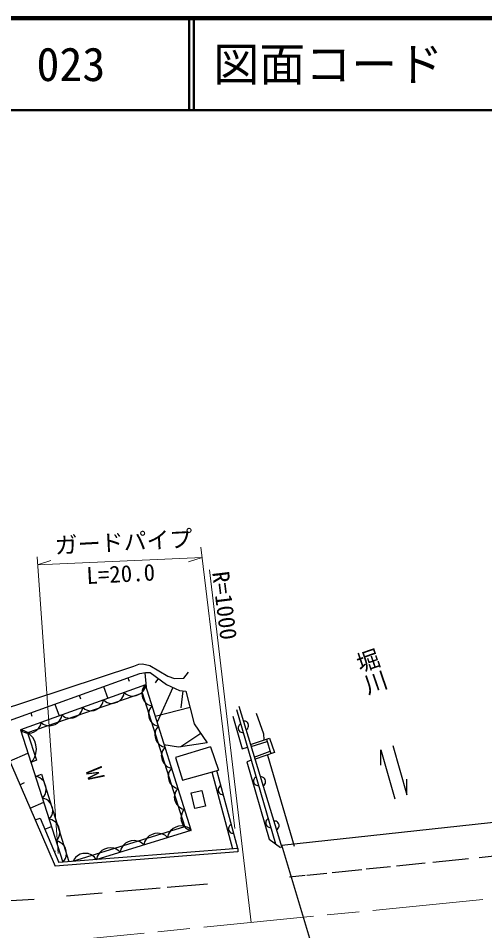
# Model space of a CAD drawing. Units: millimetres, scale not verified. Extents: x 40000 to 680000, y 20000 to 380000.
# Drawn here: x 99158 to 149910, y 280757 to 380000 of the extents above; entities that cross this region are included whole.
import ezdxf
from ezdxf.enums import TextEntityAlignment as Align

# ---------------------------------------------------------------- set-up
doc = ezdxf.new("R2010")
doc.units = ezdxf.units.MM
doc.header["$LTSCALE"] = 1000
doc.linetypes.add('CHAIN', pattern=[18.5, 12, -1.5, 3.5, -1.5])
for name, color, linetype, lineweight in [('M-BGD', 7, 'Continuous', 25), ('M-BMK', 2, 'CHAIN', 13), ('M-STR-HTXT', 7, 'Continuous', 13), ('M-STR-STR1', 1, 'Continuous', 25), ('M-STR-STRC', 7, 'Continuous', 25), ('M-TTL', 2, 'Continuous', 140), ('M-TTL-LINE', 7, 'Continuous', 50)]:
    doc.layers.add(name, color=color, linetype=linetype, lineweight=lineweight)
doc.layers.add('M-TTL-TXT', color=7, linetype='Continuous')
doc.styles.add('@ＭＳ ゴシック', font='')
doc.styles.add('ＭＳ ゴシック', font='')
doc.styles.get('@ＭＳ ゴシック').set_extended_font_data('@MS Gothic')
doc.styles.get('ＭＳ ゴシック').set_extended_font_data('MS Gothic')

msp = doc.modelspace()

# ---------------------------------------------------------------- linework, layer by layer
at = {"layer": 'M-BGD'}
for p, q in [((111748, 309550), (112273, 309744)), ((112273, 309744), (112661, 309772)), ((112661, 309772), (113490, 309606)), ((94944, 304014), (111748, 309550)), ((96555, 303033), (112387, 308753)), ((112387, 308753), (113014, 308849)), ((112942, 308801), (113076, 307254)), ((113014, 308849), (113497, 308849)), ((113490, 309606), (115426, 308444)), ((113497, 308849), (115283, 307522)), ((117168, 308223), (117666, 308887)), ((111067, 308276), (111208, 307886)), ((114390, 308186), (114050, 307729)), ((115426, 308444), (116173, 308195)), ((116173, 308195), (117168, 308223)), ((113001, 307500), (99393, 302609)), ((108429, 307323), (108898, 306025)), ((110632, 306393), (110686, 306668)), ((110686, 306668), (110912, 306483)), ((112523, 306584), (112754, 306827)), ((112641, 306883), (112590, 306566)), ((112721, 307110), (112641, 306883)), ((112815, 307290), (112721, 307110)), ((112754, 306827), (112892, 307036)), ((113001, 307500), (112815, 307290)), ((112892, 307036), (112982, 307228)), ((112982, 307228), (113039, 307514)), ((117975, 291700), (113001, 307500)), ((115990, 307196), (114254, 303429)), ((115283, 307522), (116697, 306870)), ((116697, 306870), (117397, 306798)), ((117047, 306834), (116858, 305008)), ((117397, 306798), (118314, 303250)), ((112664, 306589), (100177, 302268)), ((105790, 306370), (105930, 305982)), ((108373, 305581), (108427, 305856)), ((108427, 305856), (108644, 305679)), ((108644, 305679), (108828, 305592)), ((109936, 305633), (110191, 305776)), ((110191, 305776), (110413, 306009)), ((110413, 306009), (110545, 306209)), ((110545, 306209), (110632, 306393)), ((110912, 306483), (111104, 306393)), ((111104, 306393), (111343, 306319)), ((111343, 306319), (111676, 306280)), ((111676, 306280), (111975, 306334)), ((111975, 306334), (112257, 306436)), ((112257, 306436), (112523, 306584)), ((112590, 306566), (112631, 306276)), ((112631, 306276), (112717, 306002)), ((117296, 292093), (112664, 306589)), ((112717, 306002), (112850, 305741)), ((112850, 305741), (113074, 305510)), ((103151, 305416), (103617, 304127)), ((106028, 304585), (106115, 304770)), ((106115, 304770), (106169, 305044)), ((106169, 305044), (106386, 304867)), ((106386, 304867), (106570, 304780)), ((106570, 304780), (106799, 304710)), ((106799, 304710), (107119, 304672)), ((107119, 304672), (107406, 304724)), ((107406, 304724), (107677, 304821)), ((107677, 304821), (107932, 304964)), ((107932, 304964), (108154, 305197)), ((108154, 305197), (108286, 305397)), ((108286, 305397), (108373, 305581)), ((108828, 305592), (109058, 305522)), ((109058, 305522), (109377, 305483)), ((109377, 305483), (109665, 305536)), ((109665, 305536), (109936, 305633)), ((113074, 305510), (113269, 305370)), ((113269, 305370), (113449, 305276)), ((113453, 304837), (113377, 304620)), ((113449, 305276), (113721, 305211)), ((113543, 305010), (113453, 304837)), ((113721, 305211), (113543, 305010)), ((117856, 305024), (114065, 304044)), ((122909, 304838), (127162, 290195)), ((123158, 305172), (127837, 289817)), ((100513, 304463), (100652, 304078)), ((103637, 303573), (103769, 303774)), ((103769, 303774), (103856, 303958)), ((103856, 303958), (103910, 304232)), ((103910, 304232), (104127, 304055)), ((104127, 304055), (104311, 303968)), ((104311, 303968), (104541, 303898)), ((104541, 303898), (104860, 303860)), ((104860, 303860), (105148, 303912)), ((105148, 303912), (105419, 304009)), ((105419, 304009), (105674, 304152)), ((105674, 304152), (105896, 304385)), ((105896, 304385), (106028, 304585)), ((113377, 304620), (113328, 304315)), ((113328, 304315), (113367, 304038)), ((113367, 304038), (113450, 303775)), ((113450, 303775), (113577, 303525)), ((122503, 304097), (123504, 300553)), ((125048, 304436), (125848, 302167)), ((96555, 303033), (101001, 292804)), ((101156, 302528), (101379, 302761)), ((101379, 302761), (101511, 302962)), ((101511, 302962), (101598, 303146)), ((101598, 303146), (101652, 303420)), ((101652, 303420), (101869, 303243)), ((101869, 303243), (102053, 303156)), ((102053, 303156), (102282, 303086)), ((102282, 303086), (102602, 303048)), ((102602, 303048), (102889, 303100)), ((102889, 303100), (103160, 303198)), ((103160, 303198), (103415, 303340)), ((103415, 303340), (103637, 303573)), ((113577, 303525), (113791, 303304)), ((113791, 303304), (113978, 303170)), ((113978, 303170), (114151, 303079)), ((114226, 302807), (114132, 302627)), ((114151, 303079), (114412, 303017)), ((114412, 303017), (114226, 302807)), ((118314, 303250), (119714, 301198)), ((123085, 302872), (123080, 302745)), ((123080, 302745), (123124, 302592)), ((123114, 302985), (123085, 302872)), ((123183, 303109), (123114, 302985)), ((123262, 303194), (123183, 303109)), ((123366, 303266), (123262, 303194)), ((123774, 303562), (123647, 303566)), ((123887, 303534), (123774, 303562)), ((124012, 303468), (123887, 303534)), ((124098, 303389), (124012, 303468)), ((124042, 302682), (124120, 302769)), ((124172, 303286), (124098, 303389)), ((124120, 302769), (124187, 302894)), ((124218, 303133), (124172, 303286)), ((124187, 302894), (124215, 303007)), ((124215, 303007), (124218, 303133)), ((99393, 302609), (104016, 288226)), ((99393, 302609), (99610, 302431)), ((99819, 302495), (99398, 302593)), ((99610, 302431), (99794, 302345)), ((99794, 302345), (100024, 302274)), ((100098, 302351), (99819, 302495)), ((100024, 302274), (100343, 302236)), ((100400, 302138), (100098, 302351)), ((100177, 302268), (101158, 299302)), ((100343, 302236), (100631, 302288)), ((100747, 301783), (100400, 302138)), ((100631, 302288), (100902, 302386)), ((100953, 301383), (100747, 301783)), ((100902, 302386), (101156, 302528)), ((114053, 302400), (114002, 302082)), ((114002, 302082), (114042, 301793)), ((114042, 301793), (114129, 301519)), ((114132, 302627), (114053, 302400)), ((119014, 302224), (116863, 300756)), ((123124, 302592), (123196, 302488)), ((123196, 302488), (123282, 302408)), ((123282, 302408), (123406, 302340)), ((123406, 302340), (123518, 302311)), ((123518, 302311), (123645, 302306)), ((123939, 302609), (124042, 302682)), ((124428, 301003), (126509, 301715)), ((125848, 302167), (125890, 301503)), ((126509, 301715), (127039, 300128)), ((101089, 300960), (100953, 301383)), ((101154, 300515), (101089, 300960)), ((114129, 301519), (114261, 301258)), ((114261, 301258), (114485, 301027)), ((114485, 301027), (114680, 300887)), ((114680, 300887), (114861, 300793)), ((114861, 300793), (115133, 300728)), ((115133, 300728), (114947, 300518)), ((116600, 300715), (115007, 300981)), ((120076, 300764), (116263, 299605)), ((119714, 301198), (116600, 300715)), ((120076, 300764), (120945, 298229)), ((123504, 300553), (124102, 300733)), ((124496, 300780), (126240, 301328)), ((126158, 301595), (126648, 299995)), ((139902, 300893), (141417, 295555)), ((98222, 299197), (100212, 300062)), ((100958, 299674), (101079, 300024)), ((101079, 300024), (101154, 300515)), ((114773, 300111), (114722, 299793)), ((114722, 299793), (114763, 299504)), ((114853, 300338), (114773, 300111)), ((114947, 300518), (114853, 300338)), ((124841, 299649), (126562, 300276)), ((127039, 300128), (124915, 299407)), ((126271, 299867), (129173, 289963)), ((138596, 298748), (138620, 300450)), ((138620, 300450), (140135, 295112)), ((100530, 299070), (100815, 299395)), ((101158, 299302), (100530, 299070)), ((100815, 299395), (100958, 299674)), ((114763, 299504), (114850, 299229)), ((114850, 299229), (114982, 298969)), ((114982, 298969), (115206, 298738)), ((115206, 298738), (115401, 298598)), ((116263, 299605), (117011, 297143)), ((124519, 299294), (124017, 299136)), ((124017, 299136), (126450, 290732)), ((101024, 297535), (101674, 297787)), ((101674, 297787), (104654, 288276)), ((115401, 298598), (115581, 298504)), ((115509, 297848), (115460, 297543)), ((115585, 298065), (115509, 297848)), ((115581, 298504), (115853, 298438)), ((115675, 298238), (115585, 298065)), ((115853, 298438), (115675, 298238)), ((117011, 297143), (120945, 298229)), ((120234, 298033), (122481, 289671)), ((123029, 289714), (120753, 298176)), ((99334, 296640), (99854, 296866)), ((101301, 297489), (101017, 297556)), ((101490, 297393), (101301, 297489)), ((101694, 297248), (101490, 297393)), ((101928, 297008), (101694, 297248)), ((102068, 296738), (101928, 297008)), ((102160, 296452), (102068, 296738)), ((115460, 297543), (115499, 297266)), ((115499, 297266), (115582, 297003)), ((115582, 297003), (115709, 296753)), ((115709, 296753), (115923, 296531)), ((124759, 297105), (124754, 296979)), ((124754, 296979), (124799, 296825)), ((124789, 297218), (124759, 297105)), ((124857, 297342), (124789, 297218)), ((124799, 296825), (124871, 296721)), ((124936, 297428), (124857, 297342)), ((125041, 297500), (124936, 297428)), ((125626, 297484), (125499, 297488)), ((125739, 297456), (125626, 297484)), ((125864, 297389), (125739, 297456)), ((125950, 297311), (125864, 297389)), ((126024, 297208), (125950, 297311)), ((125972, 296691), (126039, 296816)), ((126070, 297055), (126024, 297208)), ((126039, 296816), (126067, 296929)), ((126067, 296929), (126070, 297055)), ((141417, 295555), (141440, 297256)), ((102071, 295584), (102153, 295820)), ((102153, 295820), (102204, 296151)), ((102204, 296151), (102160, 296452)), ((115923, 296531), (116110, 296397)), ((116110, 296397), (116283, 296307)), ((116264, 295854), (116185, 295628)), ((116358, 296035), (116264, 295854)), ((116283, 296307), (116544, 296245)), ((116544, 296245), (116358, 296035)), ((117974, 295739), (119140, 295999)), ((119140, 295999), (119517, 294311)), ((120903, 296155), (120895, 296029)), ((120895, 296029), (120937, 295874)), ((120935, 296267), (120903, 296155)), ((121005, 296390), (120935, 296267)), ((120937, 295874), (121007, 295769)), ((121086, 296473), (121005, 296390)), ((121007, 295769), (121091, 295688)), ((121192, 296543), (121086, 296473)), ((124871, 296721), (124956, 296642)), ((124956, 296642), (125080, 296574)), ((125080, 296574), (125193, 296544)), ((125193, 296544), (125319, 296539)), ((125791, 296531), (125894, 296604)), ((125894, 296604), (125972, 296691)), ((101782, 295176), (101974, 295395)), ((102055, 295112), (101782, 295176)), ((101974, 295395), (102071, 295584)), ((102236, 295019), (102055, 295112)), ((102432, 294880), (102236, 295019)), ((102657, 294650), (102432, 294880)), ((116185, 295628), (116134, 295310)), ((116134, 295310), (116174, 295021)), ((116174, 295021), (116261, 294746)), ((118351, 294051), (117974, 295739)), ((121091, 295688), (121213, 295617)), ((121213, 295617), (121325, 295585)), ((121325, 295585), (121452, 295578)), ((100445, 294083), (101926, 294727)), ((102791, 294391), (102657, 294650)), ((102879, 294116), (102791, 294391)), ((102872, 293509), (102921, 293828)), ((102921, 293828), (102879, 294116)), ((116261, 294746), (116393, 294486)), ((116393, 294486), (116617, 294255)), ((116617, 294255), (116812, 294115)), ((116812, 294115), (116993, 294021)), ((116993, 294021), (117265, 293955)), ((117265, 293955), (117079, 293746)), ((119517, 294311), (118351, 294051)), ((101001, 292804), (101541, 292989)), ((101001, 292804), (103189, 287763)), ((101541, 292989), (103591, 288192)), ((102516, 292891), (102701, 293101)), ((102800, 292824), (102516, 292891)), ((102701, 293101), (102794, 293282)), ((102794, 293282), (102872, 293509)), ((102989, 292728), (102800, 292824)), ((116905, 293339), (116854, 293021)), ((116854, 293021), (116895, 292732)), ((116985, 293565), (116905, 293339)), ((117079, 293746), (116985, 293565)), ((126178, 292793), (126110, 292669)), ((126258, 292878), (126178, 292793)), ((126362, 292950), (126258, 292878)), ((102054, 291790), (102772, 292097)), ((103193, 292583), (102989, 292728)), ((103428, 292343), (103193, 292583)), ((103567, 292073), (103428, 292343)), ((103659, 291787), (103567, 292073)), ((103703, 291486), (103659, 291787)), ((105091, 288310), (117296, 292093)), ((115997, 291882), (115736, 291631)), ((116291, 292029), (115997, 291882)), ((116601, 292124), (116291, 292029)), ((116926, 292168), (116601, 292124)), ((116895, 292732), (116982, 292457)), ((117284, 292109), (116926, 292168)), ((116982, 292457), (117114, 292197)), ((117114, 292197), (117338, 291965)), ((117538, 292018), (117284, 292109)), ((117338, 291965), (117533, 291825)), ((117533, 291825), (117713, 291731)), ((117740, 291910), (117538, 292018)), ((117975, 291700), (117740, 291910)), ((122041, 291924), (122034, 291798)), ((122034, 291798), (122075, 291643)), ((122073, 292036), (122041, 291924)), ((122144, 292159), (122073, 292036)), ((122225, 292242), (122144, 292159)), ((122330, 292312), (122225, 292242)), ((126081, 292556), (126076, 292430)), ((126076, 292430), (126120, 292276)), ((126110, 292669), (126081, 292556)), ((126120, 292276), (126192, 292172)), ((126192, 292172), (126278, 292093)), ((126278, 292093), (126402, 292025)), ((126402, 292025), (126514, 291995)), ((126514, 291995), (126641, 291990)), ((127087, 292689), (126960, 292693)), ((127200, 292661), (127087, 292689)), ((127325, 292595), (127200, 292661)), ((127252, 291736), (127355, 291809)), ((127411, 292516), (127325, 292595)), ((127355, 291809), (127433, 291896)), ((127485, 292413), (127411, 292516)), ((127433, 291896), (127500, 292021)), ((127531, 292260), (127485, 292413)), ((127500, 292021), (127528, 292134)), ((127528, 292134), (127531, 292260)), ((103473, 290730), (103570, 290919)), ((103570, 290919), (103652, 291155)), ((103652, 291155), (103703, 291486)), ((107625, 288508), (117975, 291700)), ((113156, 290836), (112997, 290617)), ((113417, 291086), (113156, 290836)), ((113711, 291233), (113417, 291086)), ((114021, 291328), (113711, 291233)), ((114346, 291372), (114021, 291328)), ((114704, 291313), (114346, 291372)), ((114958, 291222), (114704, 291313)), ((115160, 291115), (114958, 291222)), ((115395, 290904), (115160, 291115)), ((115470, 291210), (115395, 290904)), ((115577, 291413), (115470, 291210)), ((115736, 291631), (115577, 291413)), ((117713, 291731), (117986, 291666)), ((122075, 291643), (122145, 291538)), ((122145, 291538), (122229, 291457)), ((122229, 291457), (122352, 291386)), ((122352, 291386), (122464, 291354)), ((122464, 291354), (122590, 291347)), ((103281, 290511), (103473, 290730)), ((103554, 290447), (103281, 290511)), ((103735, 290354), (103554, 290447)), ((103931, 290215), (103735, 290354)), ((104156, 289985), (103931, 290215)), ((104290, 289726), (104156, 289985)), ((110417, 289821), (110310, 289619)), ((110575, 290040), (110417, 289821)), ((110837, 290290), (110575, 290040)), ((111131, 290437), (110837, 290290)), ((111441, 290533), (111131, 290437)), ((111766, 290577), (111441, 290533)), ((112124, 290517), (111766, 290577)), ((112378, 290426), (112124, 290517)), ((112580, 290319), (112378, 290426)), ((112815, 290109), (112580, 290319)), ((112890, 290414), (112815, 290109)), ((112997, 290617), (112890, 290414)), ((126450, 290732), (127685, 289800)), ((103079, 289392), (103227, 289455)), ((123029, 289350), (103189, 287763)), ((123029, 289714), (103591, 288192)), ((104378, 289451), (104290, 289726)), ((104293, 288617), (104371, 288844)), ((104371, 288844), (104420, 289162)), ((104420, 289162), (104378, 289451)), ((105588, 288901), (105401, 288735)), ((105876, 289073), (105588, 288901)), ((106171, 289147), (105876, 289073)), ((106470, 289170), (106171, 289147)), ((106773, 289144), (106470, 289170)), ((107084, 289018), (106773, 289144)), ((107295, 288884), (107084, 289018)), ((107456, 288746), (107295, 288884)), ((107730, 288823), (107654, 288517)), ((107837, 289026), (107730, 288823)), ((107995, 289244), (107837, 289026)), ((108257, 289494), (107995, 289244)), ((108551, 289641), (108257, 289494)), ((108861, 289737), (108551, 289641)), ((109186, 289781), (108861, 289737)), ((109543, 289721), (109186, 289781)), ((109798, 289630), (109543, 289721)), ((110000, 289523), (109798, 289630)), ((110235, 289313), (110000, 289523)), ((110310, 289619), (110235, 289313)), ((123029, 289714), (123029, 289350)), ((104016, 288226), (104200, 288436)), ((104200, 288436), (104293, 288617)), ((105263, 288574), (105133, 288313)), ((105401, 288735), (105263, 288574)), ((107625, 288508), (107456, 288746))]:
    msp.add_line(p, q, dxfattribs=at)
at = {"layer": 'M-BMK'}
msp.add_line((168094, 285980), (104015, 279630), dxfattribs=at)
at = {"layer": 'M-STR-HTXT'}
for p, q in [((119037, 322493), (122717, 291881)), ((101198, 321427), (103486, 289150)), ((101239, 320551), (119153, 321360)), ((101239, 320551), (102718, 321041)), ((119153, 321360), (117673, 320873)), ((119954, 319993), (124513, 281661))]:
    msp.add_line(p, q, dxfattribs=at)
at = {"layer": 'M-STR-STR1'}
for p, q in [((127823, 290062), (180494, 295828)), ((132535, 274454), (127823, 290062))]:
    msp.add_line(p, q, dxfattribs=at)
at = {"layer": 'M-STR-STRC'}
for p, q in [((153356, 289122), (149288, 288703)), ((143428, 288099), (140322, 287779)), ((148155, 288586), (144253, 288184)), ((132728, 286996), (130551, 286772)), ((136536, 287389), (133307, 287056)), ((139640, 287708), (137012, 287438)), ((115361, 285487), (119745, 285860)), ((130358, 286752), (128659, 286577)), ((104419, 284557), (108304, 284887)), ((109772, 285012), (114605, 285423)), ((97685, 283998), (100882, 284185))]:
    msp.add_line(p, q, dxfattribs=at)
at = {"layer": 'M-TTL'}
msp.add_line((680000, 380000), (40000, 380000), dxfattribs=at)
at = {"layer": 'M-TTL-LINE'}
for p, q in [((117750, 380000), (117750, 370000)), ((118250, 380000), (118250, 370000)), ((40000, 370000), (680000, 370000))]:
    msp.add_line(p, q, dxfattribs=at)

# ---------------------------------------------------------------- texts
at = {"layer": 'M-BGD'}
for s, rotation, style, p in [('堀川', 289, '@ＭＳ ゴシック', (135392, 310850)), ('W', 287, 'ＭＳ ゴシック', (105937, 298011))]:
    msp.add_text(s, height=1833, rotation=rotation, dxfattribs=dict(at, style=style)).set_placement(p, align=Align.BOTTOM_LEFT)
at = {"layer": 'M-STR-HTXT', "style": 'ＭＳ ゴシック'}
for s, rotation, p in [('ガードパイプ', 3, (103201, 321191)), ('L=20.0', 3, (106645, 317912)), ('R=1000', 277, (119711, 319663))]:
    msp.add_text(s, height=1833, rotation=rotation, dxfattribs=at).set_placement(p, align=Align.BOTTOM_LEFT)
at = {"layer": 'M-TTL-TXT', "style": 'ＭＳ ゴシック'}
for s, p in [('図面コード', (120380, 375000)), ('023', (101142, 375000))]:
    msp.add_text(s, height=3666, dxfattribs=at).set_placement(p, align=Align.MIDDLE_LEFT)

doc.saveas('drawing.dxf')
